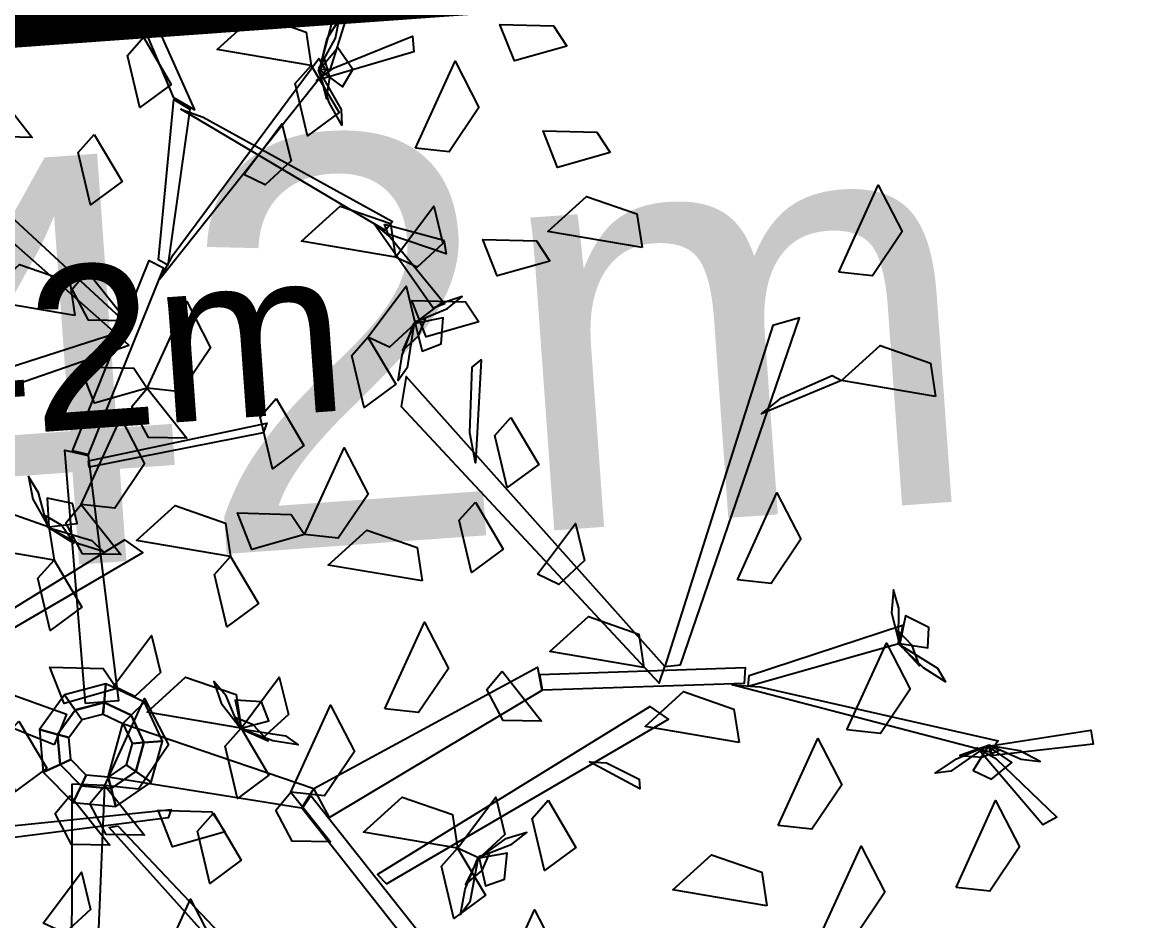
# Model space of a CAD drawing. Header units: metres. Extents: x 1851758 to 1852050, y 5187822 to 5188223.
# Drawn here: x 1851925.927 to 1851928.645, y 5187916.134 to 5187918.333 of the extents above; entities that cross this region are included whole.
import ezdxf

# ---------------------------------------------------------------- set-up
doc = ezdxf.new("R2010")
doc.units = ezdxf.units.M
doc.header["$LTSCALE"] = 2.5
for name, color, linetype, lineweight in [('PRO_PAR', 1, 'CONTINUOUS', 35), ('PRO_PAR_COT_DA', 150, 'CONTINUOUS', 20), ('PRO_PAR_COT_VENTE', 150, 'CONTINUOUS', 20), ('PRO_PAR_DA', 1, 'CONTINUOUS', 35), ('PRO_PAR_SURF', 157, 'CONTINUOUS', 20)]:
    doc.layers.add(name, color=color, linetype=linetype, lineweight=lineweight)
doc.layers.add('PRO_PAR_CONT_DA', color=40, linetype='CONTINUOUS', plot=False)
doc.layers.add('PRO_VOI_VEG', color=81, linetype='CONTINUOUS')
doc.styles.get("Standard").update_dxf_attribs({"font": 'arial.ttf'})

# ---------------------------------------------------------------- blocks, each defined once
blk = doc.blocks.new('arbre4')
at = {"layer": 'PRO_VOI_VEG', "color": 42, "linetype": 'ByBlock', "lineweight": -2, "extrusion": (-8.90758e-09, -0.83205, 0.5547), "elevation": 0.6378, "flags": 128}
blk.add_lwpolyline([(0.6069, 6.6058), (0.1869, 8.8979), (0.2311, 8.8979), (0.7027, 6.4836), (0.6069, 6.6058)], close=True, dxfattribs=at)
at = {"layer": 'PRO_VOI_VEG', "linetype": 'ByBlock', "lineweight": -2, "extrusion": (-0.095442, 0.360509, 0.92786), "flags": 128}
for points, elevation in [([(-1.3472, -0.2407), (-0.9391, -0.4854), (-1.1742, -0.5916), (-1.3783, -0.4162), (-1.3472, -0.2407)], 7.9878), ([(-2.0753, -0.305), (-1.6673, -0.5497), (-1.9024, -0.6559), (-2.1064, -0.4805), (-2.0753, -0.305)], 6.745), ([(-2.1517, 1.5734), (-1.7437, 1.3287), (-1.9788, 1.2225), (-2.1828, 1.3979), (-2.1517, 1.5734)], 8.679), ([(-3.3048, 1.1819), (-2.8967, 0.9372), (-3.1318, 0.831), (-3.3358, 1.0064), (-3.3048, 1.1819)], 6.7465), ([(-0.5771, 0.7835), (-0.1691, 0.5387), (-0.4041, 0.4325), (-0.6082, 0.608), (-0.5771, 0.7835)], 7.3946), ([(-4.4155, 3.0912), (-4.0075, 2.8464), (-4.2425, 2.7402), (-4.4466, 2.9157), (-4.4155, 3.0912)], 8.3666), ([(-0.0811, 2.3547), (0.3269, 2.11), (0.0919, 2.0038), (-0.1122, 2.1793), (-0.0811, 2.3547)], 8.365), ([(-0.902, 2.1407), (-0.4939, 1.896), (-0.729, 1.7898), (-0.933, 1.9652), (-0.902, 2.1407)], 7.1055), ([(-1.7462, 1.9018), (-1.3382, 1.6571), (-1.5732, 1.5509), (-1.7773, 1.7263), (-1.7462, 1.9018)], 5.3701), ([(-2.6276, 2.6079), (-2.2195, 2.3632), (-2.4546, 2.257), (-2.6586, 2.4324), (-2.6276, 2.6079)], 5.0863), ([(-0.6704, 1.0724), (-0.2624, 0.8277), (-0.4975, 0.7215), (-0.7015, 0.8969), (-0.6704, 1.0724)], 2.2781), ([(-2.9445, 3.6809), (-2.5364, 3.4362), (-2.7715, 3.33), (-2.9755, 3.5055), (-2.9445, 3.6809)], 6.4116), ([(-1.4734, 3.0992), (-1.0653, 2.8545), (-1.3004, 2.7483), (-1.5044, 2.9237), (-1.4734, 3.0992)], 4.8889), ([(-2.8065, 4.3206), (-2.3984, 4.0759), (-2.6335, 3.9697), (-2.8375, 4.1451), (-2.8065, 4.3206)], 5.8617)]:
    blk.add_lwpolyline(points, close=True, dxfattribs=dict(at, elevation=elevation))
at = {"layer": 'PRO_VOI_VEG', "color": 42, "linetype": 'ByBlock', "lineweight": -2, "extrusion": (2.18152e-08, -0.933257, 0.359211), "elevation": -1.1706, "flags": 128}
blk.add_lwpolyline([(1.3291, 5.8993), (1.4985, 7.2328), (1.5649, 7.1713), (1.3806, 5.8993), (1.3291, 5.8993)], close=True, dxfattribs=at)
at = {"layer": 'PRO_VOI_VEG', "linetype": 'ByBlock', "lineweight": -2, "extrusion": (0.843665, 0.223353, 0.488205), "flags": 128}
for points, elevation in [([(3.2022, 4.7049), (2.9398, 4.5992), (2.8839, 4.9754), (3.1448, 4.9175), (3.2022, 4.7049)], 4.1756), ([(2.7984, 4.9816), (2.5359, 4.8759), (2.48, 5.2521), (2.741, 5.1942), (2.7984, 4.9816)], 5.1647), ([(2.8346, 7.0183), (2.5721, 6.9125), (2.5162, 7.2887), (2.7772, 7.2309), (2.8346, 7.0183)], 5.0275), ([(1.4518, 4.4384), (1.1893, 4.3327), (1.1334, 4.7089), (1.3944, 4.651), (1.4518, 4.4384)], 4.6521), ([(1.3185, 6.8714), (1.056, 6.7657), (1.0001, 7.1419), (1.2611, 7.084), (1.3185, 6.8714)], 5.4133), ([(0.8487, 5.0602), (0.5862, 4.9545), (0.5303, 5.3307), (0.7913, 5.2728), (0.8487, 5.0602)], 5.6065), ([(0.5155, 5.4156), (0.253, 5.3098), (0.1971, 5.686), (0.4581, 5.6282), (0.5155, 5.4156)], 5.4586), ([(0.9347, 7.5005), (0.6722, 7.3948), (0.6163, 7.771), (0.8773, 7.7131), (0.9347, 7.5005)], 4.2887), ([(0.6636, 5.22), (0.4011, 5.1143), (0.3452, 5.4904), (0.6062, 5.4326), (0.6636, 5.22)], 3.9536), ([(0.2488, 7.7078), (-0.0137, 7.6021), (-0.0696, 7.9783), (0.1914, 7.9205), (0.2488, 7.7078)], 3.918), ([(-0.1454, 1.8665), (-0.4079, 1.7608), (-0.4638, 2.137), (-0.2028, 2.0791), (-0.1454, 1.8665)], 1.8123), ([(-0.4925, 1.6013), (-0.755, 1.4956), (-0.8109, 1.8718), (-0.5499, 1.814), (-0.4925, 1.6013)], 1.3589), ([(-0.9796, 7.4745), (-1.2421, 7.3688), (-1.298, 7.745), (-1.037, 7.6871), (-0.9796, 7.4745)], 6.4375), ([(-1.0524, 4.2482), (-1.3149, 4.1425), (-1.3708, 4.5187), (-1.1098, 4.4608), (-1.0524, 4.2482)], 4.0647)]:
    blk.add_lwpolyline(points, close=True, dxfattribs=dict(at, elevation=elevation))
at = {"layer": 'PRO_VOI_VEG', "color": 6, "linetype": 'ByBlock', "lineweight": -2, "extrusion": (0.848441, -0.507127, 0.151559), "elevation": 0.2619, "flags": 128}
blk.add_lwpolyline([(3.4551, 5.0929), (3.6122, 5.0468), (3.7025, 5.2026), (3.5906, 5.2852), (3.4551, 5.0929)], close=True, dxfattribs=at)
at = {"layer": 'PRO_VOI_VEG', "color": 42, "linetype": 'ByBlock', "lineweight": -2, "extrusion": (-3.5711e-09, -0.72424, 0.689548), "elevation": 1.1883, "flags": 128}
blk.add_lwpolyline([(0.2606, 4.2618), (-0.9553, 6.179), (-0.9848, 5.9864), (0.2311, 4.1567), (0.2606, 4.2618)], close=True, dxfattribs=at)
at = {"layer": 'PRO_VOI_VEG', "color": 42, "linetype": 'ByBlock', "lineweight": -2, "extrusion": (0.417587, -0.658071, 0.626549), "elevation": 1.647, "flags": 128}
blk.add_lwpolyline([(2.9051, 5.1849), (3.3051, 5.0154), (3.2631, 4.9096), (2.7996, 5.1878), (2.9051, 5.1849)], close=True, dxfattribs=at)
at = {"layer": 'PRO_VOI_VEG', "linetype": 'ByBlock', "lineweight": -2, "extrusion": (9.90252e-10, -0.872729, 0.488205), "flags": 128}
for points, elevation in [([(2.5448, 6.8717), (2.2823, 6.766), (2.2265, 7.1422), (2.4874, 7.0843), (2.5448, 6.8717)], 0.1427), ([(2.3763, 6.3628), (2.1138, 6.2571), (2.0579, 6.6333), (2.3189, 6.5754), (2.3763, 6.3628)], 1.0524), ([(0.5658, 3.7901), (0.3034, 3.6844), (0.2475, 4.0606), (0.5085, 4.0027), (0.5658, 3.7901)], 2.6581)]:
    blk.add_lwpolyline(points, close=True, dxfattribs=dict(at, elevation=elevation))
at = {"layer": 'PRO_VOI_VEG', "color": 42, "linetype": 'ByBlock', "lineweight": -2, "extrusion": (-1.10197e-08, -0.72424, 0.689548), "elevation": 1.1883, "flags": 128}
blk.add_lwpolyline([(0.5406, 4.682), (1.3291, 5.9864), (1.3585, 5.8988), (0.4669, 4.5157), (0.5406, 4.682)], close=True, dxfattribs=at)
at = {"layer": 'PRO_VOI_VEG', "color": 6, "linetype": 'ByBlock', "lineweight": -2, "extrusion": (0.872729, -8.4033e-09, 0.488205), "elevation": 3.6425, "flags": 128}
blk.add_lwpolyline([(3.2116, 3.7891), (3.1192, 3.5749), (3.2005, 3.458), (3.3114, 3.5895), (3.2116, 3.7891)], close=True, dxfattribs=at)
at = {"layer": 'PRO_VOI_VEG', "linetype": 'ByBlock', "lineweight": -2, "extrusion": (4.78407e-09, -0.654654, 0.755929), "elevation": 4.0136, "flags": 128}
blk.add_lwpolyline([(-0.2727, 7.782), (-0.0997, 7.4395), (-0.2864, 7.4641), (-0.3542, 7.6724), (-0.2727, 7.782)], close=True, dxfattribs=at)
at = {"layer": 'PRO_VOI_VEG', "color": 6, "linetype": 'ByBlock', "lineweight": -2, "extrusion": (0.922965, 0.347782, 0.164872), "elevation": 3.1795, "flags": 128}
blk.add_lwpolyline([(2.5387, 4.6383), (2.3167, 4.5314), (2.2462, 4.7107), (2.372, 4.7649), (2.5387, 4.6383)], close=True, dxfattribs=at)
at = {"layer": 'PRO_VOI_VEG', "color": 6, "linetype": 'ByBlock', "lineweight": -2, "extrusion": (-0.993162, 3.93212e-10, 0.116747), "elevation": -0.72, "flags": 128}
blk.add_lwpolyline([(-3.219, 5.2186), (-3.0674, 5.444), (-3.1709, 5.6585), (-3.2597, 5.5045), (-3.219, 5.2186)], close=True, dxfattribs=at)
at = {"layer": 'PRO_VOI_VEG', "linetype": 'ByBlock', "lineweight": -2, "extrusion": (0.372929, 2.33269e-10, 0.92786), "elevation": 7.1277, "flags": 128}
blk.add_lwpolyline([(2.7924, 0.9618), (3.2004, 0.7171), (2.9653, 0.6109), (2.7613, 0.7863), (2.7924, 0.9618)], close=True, dxfattribs=at)
at = {"layer": 'PRO_VOI_VEG', "color": 42, "linetype": 'ByBlock', "lineweight": -2, "extrusion": (1.11052e-08, -0.906135, 0.422988), "elevation": -0.3535, "flags": 128}
blk.add_lwpolyline([(0.4669, 4.7934), (0.6069, 6.6321), (0.6806, 6.5022), (0.5111, 4.7235), (0.4669, 4.7934)], close=True, dxfattribs=at)
at = {"layer": 'PRO_VOI_VEG', "color": 42, "linetype": 'ByBlock', "lineweight": -2, "extrusion": (-0.84411, -0.221664, 0.488205), "elevation": 1.5587, "flags": 128}
blk.add_lwpolyline([(-2.7387, 5.8313), (-1.9502, 7.277), (-1.9207, 7.1799), (-2.8124, 5.6469), (-2.7387, 5.8313)], close=True, dxfattribs=at)
at = {"layer": 'PRO_VOI_VEG', "linetype": 'ByBlock', "lineweight": -2, "extrusion": (0.632852, 0.167542, 0.755929), "flags": 128}
for points, elevation in [([(2.4049, 2.8239), (2.5779, 2.4814), (2.3912, 2.5059), (2.3234, 2.7143), (2.4049, 2.8239)], 5.6831), ([(1.7768, 4.0294), (1.9498, 3.6869), (1.763, 3.7114), (1.6952, 3.9198), (1.7768, 4.0294)], 7.9396), ([(1.4518, 2.5915), (1.6248, 2.249), (1.438, 2.2735), (1.3702, 2.4819), (1.4518, 2.5915)], 5.8843), ([(0.0813, 2.9532), (0.2543, 2.6107), (0.0676, 2.6352), (-0.0002, 2.8436), (0.0813, 2.9532)], 6.9054), ([(0.2559, 5.5432), (0.4289, 5.2007), (0.2422, 5.2252), (0.1744, 5.4336), (0.2559, 5.5432)], 6.6286), ([(-0.1454, 1.1388), (0.0275, 0.7963), (-0.1592, 0.8208), (-0.227, 1.0292), (-0.1454, 1.1388)], 2.3391), ([(-1.0524, 2.6125), (-0.8794, 2.27), (-1.0662, 2.2945), (-1.134, 2.5029), (-1.0524, 2.6125)], 5.2673), ([(-0.7234, 1.7731), (-0.5504, 1.4306), (-0.7371, 1.4552), (-0.8049, 1.6635), (-0.7234, 1.7731)], 1.1908)]:
    blk.add_lwpolyline(points, close=True, dxfattribs=dict(at, elevation=elevation))
at = {"layer": 'PRO_VOI_VEG', "linetype": 'ByBlock', "lineweight": -2, "extrusion": (9.90254e-10, -0.872729, 0.488205), "flags": 128}
for points, elevation in [([(2.7134, 6.2146), (2.4509, 6.1089), (2.395, 6.4851), (2.656, 6.4272), (2.7134, 6.2146)], 0.3901), ([(2.0053, 5.8362), (1.7428, 5.7305), (1.6869, 6.1067), (1.9479, 6.0488), (2.0053, 5.8362)], 1.0664)]:
    blk.add_lwpolyline(points, close=True, dxfattribs=dict(at, elevation=elevation))
at = {"layer": 'PRO_VOI_VEG', "color": 42, "linetype": 'ByBlock', "lineweight": -2, "extrusion": (-0.682446, -0.575232, 0.450971), "elevation": 0.7042, "flags": 128}
blk.add_lwpolyline([(-0.7719, 7.5011), (-0.3539, 7.4123), (-0.3803, 7.289), (-0.8761, 7.4795), (-0.7719, 7.5011)], close=True, dxfattribs=at)
at = {"layer": 'PRO_VOI_VEG', "color": 42, "linetype": 'ByBlock', "lineweight": -2, "extrusion": (-0.952135, -0.250031, 0.175849), "elevation": -0.8821, "flags": 128}
blk.add_lwpolyline([(-1.9502, 7.2915), (-1.7807, 8.7015), (-1.7144, 8.6364), (-1.8986, 7.2915), (-1.9502, 7.2915)], close=True, dxfattribs=at)
at = {"layer": 'PRO_VOI_VEG', "linetype": 'ByBlock', "lineweight": -2, "extrusion": (0.372929, -1.31216e-09, 0.92786), "flags": 128}
for points, elevation in [([(2.0191, -0.5888), (2.4272, -0.8335), (2.1921, -0.9397), (1.9881, -0.7643), (2.0191, -0.5888)], 8.6747), ([(1.185, 2.3312), (1.5931, 2.0864), (1.358, 1.9802), (1.154, 2.1557), (1.185, 2.3312)], 5.7831)]:
    blk.add_lwpolyline(points, close=True, dxfattribs=dict(at, elevation=elevation))
at = {"layer": 'PRO_VOI_VEG', "color": 42, "linetype": 'ByBlock', "lineweight": -2, "extrusion": (-2.05191e-09, -0.72424, 0.689548), "elevation": 1.1883, "flags": 128}
blk.add_lwpolyline([(-0.0268, 3.3513), (0.4227, 4.6557), (0.489, 4.5944), (0.0469, 3.3163), (-0.0268, 3.3513)], close=True, dxfattribs=at)
at = {"layer": 'PRO_VOI_VEG', "linetype": 'ByBlock', "lineweight": -2, "extrusion": (-2.51648e-10, -0.654654, 0.755929), "elevation": 2.7236, "flags": 128}
blk.add_lwpolyline([(0.1158, 5.4307), (0.2888, 5.0882), (0.102, 5.1127), (0.0343, 5.3211), (0.1158, 5.4307)], close=True, dxfattribs=at)
at = {"layer": 'PRO_VOI_VEG', "linetype": 'ByBlock', "lineweight": -2, "extrusion": (0.372929, 1.77869e-09, 0.92786), "elevation": 4.4081, "flags": 128}
blk.add_lwpolyline([(1.7262, 1.3818), (2.1342, 1.1371), (1.8991, 1.0309), (1.6951, 1.2063), (1.7262, 1.3818)], close=True, dxfattribs=at)
at = {"layer": 'PRO_VOI_VEG', "color": 6, "linetype": 'ByBlock', "lineweight": -2, "extrusion": (0.345853, -0.925967, 0.151559), "elevation": -0.3148, "flags": 128}
blk.add_lwpolyline([(2.2813, 6.0427), (2.4384, 5.9966), (2.5287, 6.1524), (2.4168, 6.235), (2.2813, 6.0427)], close=True, dxfattribs=at)
at = {"layer": 'PRO_VOI_VEG', "color": 42, "linetype": 'ByBlock', "lineweight": -2, "extrusion": (0.512659, -0.256321, 0.819439), "elevation": 2.7427, "flags": 128}
blk.add_lwpolyline([(1.8973, 2.7608), (0.6814, 4.5457), (0.6519, 4.3664), (1.8678, 2.6629), (1.8973, 2.7608)], close=True, dxfattribs=at)
at = {"layer": 'PRO_VOI_VEG', "color": 6, "linetype": 'ByBlock', "lineweight": -2, "extrusion": (0.938016, -0.304866, 0.164872), "elevation": 1.9755, "flags": 128}
blk.add_lwpolyline([(2.3671, 5.7028), (2.1451, 5.5959), (2.0746, 5.7752), (2.2005, 5.8294), (2.3671, 5.7028)], close=True, dxfattribs=at)
at = {"layer": 'PRO_VOI_VEG', "color": 6, "linetype": 'ByBlock', "lineweight": -2, "extrusion": (-0.775617, 0.620313, 0.116747), "elevation": 0.5861, "flags": 128}
blk.add_lwpolyline([(-2.5778, 5.9223), (-2.4262, 6.1478), (-2.5297, 6.3622), (-2.6185, 6.2083), (-2.5778, 5.9223)], close=True, dxfattribs=at)
at = {"layer": 'PRO_VOI_VEG', "color": 6, "linetype": 'ByBlock', "lineweight": -2, "extrusion": (0.681565, -0.545093, 0.488205), "elevation": 2.9977, "flags": 128}
blk.add_lwpolyline([(2.5704, 5.1253), (2.478, 4.9111), (2.5593, 4.7943), (2.6702, 4.9257), (2.5704, 5.1253)], close=True, dxfattribs=at)
at = {"layer": 'PRO_VOI_VEG', "linetype": 'ByBlock', "lineweight": -2, "extrusion": (9.90251e-10, -0.872729, 0.488205), "elevation": 1.405, "flags": 128}
blk.add_lwpolyline([(0.3618, 6.0473), (0.0993, 5.9416), (0.0435, 6.3178), (0.3044, 6.2599), (0.3618, 6.0473)], close=True, dxfattribs=at)
at = {"layer": 'PRO_VOI_VEG', "color": 42, "linetype": 'ByBlock', "lineweight": -2, "extrusion": (-0.662392, -0.292848, 0.689548), "elevation": 2.9811, "flags": 128}
for points in [[(1.0027, 7.0133), (-0.2132, 8.9305), (-0.2426, 8.7379), (0.9732, 6.9083), (1.0027, 7.0133)], [(0.7153, 6.1029), (1.1648, 7.4072), (1.2312, 7.346), (0.789, 6.0678), (0.7153, 6.1029)], [(1.2827, 7.4335), (2.0712, 8.7379), (2.1007, 8.6504), (1.2091, 7.2672), (1.2827, 7.4335)]]:
    blk.add_lwpolyline(points, close=True, dxfattribs=at)
at = {"layer": 'PRO_VOI_VEG', "linetype": 'ByBlock', "lineweight": -2, "extrusion": (-2.5183e-10, -0.654654, 0.755929), "elevation": 2.3513, "flags": 128}
blk.add_lwpolyline([(0.3618, 4.3198), (0.5348, 3.9773), (0.3481, 4.0018), (0.2803, 4.2102), (0.3618, 4.3198)], close=True, dxfattribs=at)
at = {"layer": 'PRO_VOI_VEG', "color": 42, "linetype": 'ByBlock', "lineweight": -2, "extrusion": (-0.03707, -0.782086, 0.622067), "elevation": 3.7773, "flags": 128}
blk.add_lwpolyline([(1.8511, 7.1169), (1.8732, 7.6341), (1.9174, 7.6886), (1.8732, 6.8809), (1.8511, 7.1169)], close=True, dxfattribs=at)
at = {"layer": 'PRO_VOI_VEG', "color": 42, "linetype": 'ByBlock', "lineweight": -2, "extrusion": (-0.027137, -0.572523, 0.819439), "elevation": 5.6156, "flags": 128}
blk.add_lwpolyline([(2.7648, 4.287), (1.549, 6.0719), (1.5195, 5.8926), (2.7354, 4.1892), (2.7648, 4.287)], close=True, dxfattribs=at)
at = {"layer": 'PRO_VOI_VEG', "color": 42, "linetype": 'ByBlock', "lineweight": -2, "extrusion": (5.97316e-10, -0.83205, 0.5547), "elevation": 0.6002, "flags": 128}
blk.add_lwpolyline([(0.0469, 3.4149), (0.9311, 3.6216), (0.909, 3.537), (0.0469, 3.3586), (0.0469, 3.4149)], close=True, dxfattribs=at)
at = {"layer": 'PRO_VOI_VEG', "color": 42, "linetype": 'ByBlock', "lineweight": -2, "extrusion": (-0.798201, -0.35289, 0.488205), "elevation": 0.7885, "flags": 128}
blk.add_lwpolyline([(0.089, 9.0592), (0.1111, 9.6122), (0.1553, 9.6704), (0.1111, 8.8069), (0.089, 9.0592)], close=True, dxfattribs=at)
at = {"layer": 'PRO_VOI_VEG', "color": 42, "linetype": 'ByBlock', "lineweight": -2, "extrusion": (0, -0.83205, 0.5547), "elevation": 0.6002, "flags": 128}
blk.add_lwpolyline([(-0.0637, 1.2825), (-0.0637, 3.5277), (0.0469, 3.4619), (0.0985, 1.2825), (-0.0637, 1.2825)], close=True, dxfattribs=at)
at = {"layer": 'PRO_VOI_VEG', "color": 6, "linetype": 'ByBlock', "lineweight": -2, "extrusion": (0.964416, 0.216638, 0.151559), "elevation": 1.3615, "flags": 128}
blk.add_lwpolyline([(1.1174, 8.4542), (1.2745, 8.4081), (1.3649, 8.5639), (1.2529, 8.6465), (1.1174, 8.4542)], close=True, dxfattribs=at)
at = {"layer": 'PRO_VOI_VEG', "linetype": 'ByBlock', "lineweight": -2, "extrusion": (0.372929, 2.33305e-10, 0.92786), "elevation": 5.0928, "flags": 128}
blk.add_lwpolyline([(0.9499, 0.8922), (1.358, 0.6474), (1.1229, 0.5412), (0.9189, 0.7167), (0.9499, 0.8922)], close=True, dxfattribs=at)
at = {"layer": 'PRO_VOI_VEG', "color": 6, "linetype": 'ByBlock', "lineweight": -2, "extrusion": (0.632764, 0.601054, 0.488205), "elevation": 4.7318, "flags": 128}
blk.add_lwpolyline([(0.9088, 7.1776), (0.8164, 6.9635), (0.8977, 6.8466), (1.0086, 6.9781), (0.9088, 7.1776)], close=True, dxfattribs=at)
at = {"layer": 'PRO_VOI_VEG', "color": 6, "linetype": 'ByBlock', "lineweight": -2, "extrusion": (-0.720083, -0.683996, 0.116747), "elevation": 0.3861, "flags": 128}
blk.add_lwpolyline([(-0.9162, 8.6017), (-0.7646, 8.8272), (-0.8681, 9.0416), (-0.9569, 8.8876), (-0.9162, 8.6017)], close=True, dxfattribs=at)
at = {"layer": 'PRO_VOI_VEG', "linetype": 'ByBlock', "lineweight": -2, "extrusion": (-2.51482e-10, -0.654654, 0.755929), "elevation": 1.6105, "flags": 128}
blk.add_lwpolyline([(-0.0063, 2.9624), (0.1667, 2.6198), (-0.0201, 2.6444), (-0.0878, 2.8528), (-0.0063, 2.9624)], close=True, dxfattribs=at)
at = {"layer": 'PRO_VOI_VEG', "color": 6, "linetype": 'ByBlock', "lineweight": -2, "extrusion": (0.429668, 0.887808, 0.164872), "elevation": 2.3045, "flags": 128}
blk.add_lwpolyline([(0.6319, 8.3221), (0.4099, 8.2152), (0.3393, 8.3945), (0.4652, 8.4487), (0.6319, 8.3221)], close=True, dxfattribs=at)
at = {"layer": 'PRO_VOI_VEG', "linetype": 'ByBlock', "lineweight": -2, "extrusion": (9.90148e-10, -0.872729, 0.488205), "flags": 128}
for points, elevation in [([(1.0715, 2.8236), (0.809, 2.7179), (0.7531, 3.0941), (1.0141, 3.0363), (1.0715, 2.8236)], 0.4911), ([(0.0942, 1.3787), (-0.1683, 1.273), (-0.2242, 1.6492), (0.0368, 1.5914), (0.0942, 1.3787)], 0.4587)]:
    blk.add_lwpolyline(points, close=True, dxfattribs=dict(at, elevation=elevation))
at = {"layer": 'PRO_VOI_VEG', "color": 42, "linetype": 'ByBlock', "lineweight": -2, "extrusion": (-0.798146, 0.353014, 0.488205), "flags": 128}
for points, elevation in [([(0.2567, 1.5814), (-0.9591, 3.7063), (-0.9886, 3.4928), (0.2273, 1.465), (0.2567, 1.5814)], 2.2142), ([(0.1809, 5.5383), (-1.035, 7.6631), (-1.0645, 7.4496), (0.1514, 5.4218), (0.1809, 5.5383)], 1.3369), ([(-0.1065, 4.5292), (0.343, 5.9749), (0.4093, 5.9069), (-0.0328, 4.4904), (-0.1065, 4.5292)], 1.3369)]:
    blk.add_lwpolyline(points, close=True, dxfattribs=dict(at, elevation=elevation))
at = {"layer": 'PRO_VOI_VEG', "linetype": 'ByBlock', "lineweight": -2, "extrusion": (0.372929, 2.33266e-10, 0.92786), "flags": 128}
for points, elevation in [([(0.5584, 0.0949), (0.9665, -0.1498), (0.7314, -0.256), (0.5273, -0.0805), (0.5584, 0.0949)], 8.7223), ([(-0.6569, 0.0003), (-0.2489, -0.2444), (-0.484, -0.3506), (-0.688, -0.1752), (-0.6569, 0.0003)], 8.7604)]:
    blk.add_lwpolyline(points, close=True, dxfattribs=dict(at, elevation=elevation))
at = {"layer": 'PRO_VOI_VEG', "color": 42, "linetype": 'ByBlock', "lineweight": -2, "extrusion": (0.647784, -0.323881, 0.689548), "elevation": -0.1006, "flags": 128}
blk.add_lwpolyline([(-0.0842, 0.2125), (-0.0842, 2.3048), (0.0263, 2.2435), (0.0779, 0.2125), (-0.0842, 0.2125)], close=True, dxfattribs=at)
at = {"layer": 'PRO_VOI_VEG', "linetype": 'ByBlock', "lineweight": -2, "extrusion": (0.372929, 2.33259e-10, 0.92786), "elevation": 6.1492, "flags": 128}
blk.add_lwpolyline([(0.0674, 0.9686), (0.4754, 0.7239), (0.2403, 0.6177), (0.0363, 0.7931), (0.0674, 0.9686)], close=True, dxfattribs=at)
at = {"layer": 'PRO_VOI_VEG', "color": 6, "linetype": 'ByBlock', "lineweight": -2, "extrusion": (0.987267, -0.048316, 0.151559), "elevation": 5.2246, "flags": 128}
blk.add_lwpolyline([(0.391, 8.2635), (0.5481, 8.2174), (0.6384, 8.3733), (0.5265, 8.4559), (0.391, 8.2635)], close=True, dxfattribs=at)
at = {"layer": 'PRO_VOI_VEG', "color": 42, "linetype": 'ByBlock', "lineweight": -2, "extrusion": (-0.173268, 0.982653, 0.066114), "elevation": 0.0847, "flags": 128}
blk.add_lwpolyline([(-0.0632, -1.7867), (-0.0944, -3.0831), (0.115, -3.0831), (0.0838, -1.7867), (-0.0632, -1.7867)], close=True, dxfattribs=at)
at = {"layer": 'PRO_VOI_VEG', "color": 42, "linetype": 'ByBlock', "lineweight": -2, "extrusion": (0.498906, 0.864131, 0.066114), "elevation": 0.078, "flags": 128}
blk.add_lwpolyline([(-0.0652, -1.7863), (-0.0964, -3.0826), (0.113, -3.0826), (0.0818, -1.7863), (-0.0652, -1.7863)], close=True, dxfattribs=at)
at = {"layer": 'PRO_VOI_VEG', "color": 42, "linetype": 'ByBlock', "lineweight": -2, "extrusion": (-0.828754, -0.366398, 0.422988), "elevation": 0.4696, "flags": 128}
blk.add_lwpolyline([(1.2091, 7.9727), (1.3491, 9.8113), (1.4228, 9.6814), (1.2533, 7.9027), (1.2091, 7.9727)], close=True, dxfattribs=at)
at = {"layer": 'PRO_VOI_VEG', "color": 6, "linetype": 'ByBlock', "lineweight": -2, "extrusion": (0.770104, 0.410605, 0.488205), "elevation": 7.4825, "flags": 128}
blk.add_lwpolyline([(-1.6886, 6.0939), (-1.7811, 5.8797), (-1.6997, 5.7629), (-1.5888, 5.8943), (-1.6886, 6.0939)], close=True, dxfattribs=at)
at = {"layer": 'PRO_VOI_VEG', "color": 42, "linetype": 'ByBlock', "lineweight": -2, "extrusion": (-0.764368, 0.641381, 0.066114), "elevation": 0.0912, "flags": 128}
blk.add_lwpolyline([(-0.066, -1.7872), (-0.0972, -3.0835), (0.1122, -3.0835), (0.081, -1.7872), (-0.066, -1.7872)], close=True, dxfattribs=at)
at = {"layer": 'PRO_VOI_VEG', "color": 6, "linetype": 'ByBlock', "lineweight": -2, "extrusion": (0.924265, 0.350378, 0.151559), "elevation": 1.0175, "flags": 128}
blk.add_lwpolyline([(-0.1975, 2.3756), (-0.0404, 2.3295), (0.0499, 2.4853), (-0.062, 2.5679), (-0.1975, 2.3756)], close=True, dxfattribs=at)
at = {"layer": 'PRO_VOI_VEG', "color": 6, "linetype": 'ByBlock', "lineweight": -2, "extrusion": (-0.876374, -0.467267, 0.116747), "elevation": -2.4772, "flags": 128}
blk.add_lwpolyline([(1.6812, 9.3381), (1.8328, 9.5635), (1.7293, 9.778), (1.6406, 9.624), (1.6812, 9.3381)], close=True, dxfattribs=at)
at = {"layer": 'PRO_VOI_VEG', "color": 42, "linetype": 'ByBlock', "lineweight": -2, "extrusion": (-0.76597, 0.642725, 0.013934), "elevation": 0.1843, "flags": 128}
blk.add_lwpolyline([(-0.0464, 2.1009), (-0.066, -1.78), (0.081, -1.78), (0.0613, 2.1009), (-0.0464, 2.1009)], close=True, dxfattribs=at)
at = {"layer": 'PRO_VOI_VEG', "color": 42, "linetype": 'ByBlock', "lineweight": -2, "extrusion": (-0.173631, 0.984712, 0.013934), "elevation": 0.1779, "flags": 128}
blk.add_lwpolyline([(-0.0435, 2.1009), (-0.0632, -1.7799), (0.0838, -1.7799), (0.0641, 2.1009), (-0.0435, 2.1009)], close=True, dxfattribs=at)
at = {"layer": 'PRO_VOI_VEG', "linetype": 'ByBlock', "lineweight": -2, "extrusion": (0.372929, 6.70652e-10, 0.92786), "elevation": 0.903, "flags": 128}
blk.add_lwpolyline([(-0.1949, 0.3648), (0.2132, 0.12), (-0.0219, 0.0138), (-0.2259, 0.1893), (-0.1949, 0.3648)], close=True, dxfattribs=at)
at = {"layer": 'PRO_VOI_VEG', "color": 42, "linetype": 'ByBlock', "lineweight": -2, "extrusion": (0.499951, 0.865941, 0.013934), "elevation": 0.1711, "flags": 128}
blk.add_lwpolyline([(-0.0455, 2.101), (-0.0652, -1.7798), (0.0818, -1.7798), (0.0621, 2.101), (-0.0455, 2.101)], close=True, dxfattribs=at)
at = {"layer": 'PRO_VOI_VEG', "color": 42, "linetype": 'ByBlock', "lineweight": -2, "extrusion": (0.937637, 0.341272, 0.066114), "elevation": 0.0741, "flags": 128}
blk.add_lwpolyline([(-0.0711, -1.786), (-0.1023, -3.0824), (0.1071, -3.0824), (0.0759, -1.786), (-0.0711, -1.786)], close=True, dxfattribs=at)
at = {"layer": 'PRO_VOI_VEG', "color": 6, "linetype": 'ByBlock', "lineweight": -2, "extrusion": (0.541752, 0.684223, 0.488205), "elevation": 1.6197, "flags": 128}
blk.add_lwpolyline([(-0.5181, 1.9742), (-0.6105, 1.7601), (-0.5292, 1.6432), (-0.4182, 1.7747), (-0.5181, 1.9742)], close=True, dxfattribs=at)
at = {"layer": 'PRO_VOI_VEG', "color": 42, "linetype": 'ByBlock', "lineweight": -2, "extrusion": (-0.760996, -0.336442, 0.5547), "elevation": 1.893, "flags": 128}
blk.add_lwpolyline([(0.6785, 4.3014), (0.6785, 6.5465), (0.789, 6.4808), (0.8406, 4.3014), (0.6785, 4.3014)], close=True, dxfattribs=at)
at = {"layer": 'PRO_VOI_VEG', "linetype": 'ByBlock', "lineweight": -2, "extrusion": (-2.5149e-10, -0.654654, 0.755929), "elevation": 4.374, "flags": 128}
blk.add_lwpolyline([(1.9807, 4.0589), (2.1537, 3.7164), (1.967, 3.7409), (1.8992, 3.9493), (1.9807, 4.0589)], close=True, dxfattribs=at)
at = {"layer": 'PRO_VOI_VEG', "linetype": 'ByBlock', "lineweight": -2, "extrusion": (0.372929, -1.31215e-09, 0.92786), "elevation": 8.8993, "flags": 128}
blk.add_lwpolyline([(-0.2178, -0.3454), (0.1902, -0.5901), (-0.0448, -0.6963), (-0.2489, -0.5209), (-0.2178, -0.3454)], close=True, dxfattribs=at)
at = {"layer": 'PRO_VOI_VEG', "color": 6, "linetype": 'ByBlock', "lineweight": -2, "extrusion": (0.650806, 0.741126, 0.164872), "elevation": 4.1706, "flags": 128}
blk.add_lwpolyline([(-2.8318, 8.4127), (-3.0537, 8.3058), (-3.1243, 8.4852), (-2.9984, 8.5393), (-2.8318, 8.4127)], close=True, dxfattribs=at)
at = {"layer": 'PRO_VOI_VEG', "color": 42, "linetype": 'ByBlock', "lineweight": -2, "extrusion": (0.939601, 0.341987, 0.013934), "elevation": 0.1672, "flags": 128}
blk.add_lwpolyline([(-0.0514, 2.1011), (-0.0711, -1.7797), (0.0759, -1.7797), (0.0563, 2.1011), (-0.0514, 2.1011)], close=True, dxfattribs=at)
at = {"layer": 'PRO_VOI_VEG', "color": 42, "linetype": 'ByBlock', "lineweight": -2, "extrusion": (-0.997812, 0, 0.066114), "elevation": 0.0943, "flags": 128}
blk.add_lwpolyline([(-0.0724, -1.7874), (-0.1036, -3.0837), (0.1059, -3.0837), (0.0747, -1.7874), (-0.0724, -1.7874)], close=True, dxfattribs=at)
at = {"layer": 'PRO_VOI_VEG', "color": 42, "linetype": 'ByBlock', "lineweight": -2, "extrusion": (-0.999903, 0, 0.013934), "elevation": 0.1875, "flags": 128}
blk.add_lwpolyline([(-0.0527, 2.1008), (-0.0724, -1.78), (0.0747, -1.78), (0.055, 2.1008), (-0.0527, 2.1008)], close=True, dxfattribs=at)
at = {"layer": 'PRO_VOI_VEG', "color": 6, "linetype": 'ByBlock', "lineweight": -2, "extrusion": (-0.616512, -0.778642, 0.116747), "elevation": -0.1469, "flags": 128}
blk.add_lwpolyline([(0.5107, 2.5621), (0.6623, 2.7876), (0.5587, 3.002), (0.47, 2.848), (0.5107, 2.5621)], close=True, dxfattribs=at)
at = {"layer": 'PRO_VOI_VEG', "linetype": 'ByBlock', "lineweight": -2, "extrusion": (0.372929, 1.7787e-09, 0.92786), "elevation": 3.2657, "flags": 128}
blk.add_lwpolyline([(-0.3009, 0.3394), (0.1072, 0.0947), (-0.1279, -0.0115), (-0.3319, 0.164), (-0.3009, 0.3394)], close=True, dxfattribs=at)
at = {"layer": 'PRO_VOI_VEG', "color": 6, "linetype": 'ByBlock', "lineweight": -2, "extrusion": (0.300274, 0.939496, 0.164872), "elevation": 0.6468, "flags": 128}
blk.add_lwpolyline([(-0.6414, 2.4546), (-0.8634, 2.3477), (-0.9339, 2.527), (-0.808, 2.5812), (-0.6414, 2.4546)], close=True, dxfattribs=at)
at = {"layer": 'PRO_VOI_VEG', "color": 42, "linetype": 'ByBlock', "lineweight": -2, "extrusion": (0.939601, -0.341987, 0.013934), "elevation": 0.168, "flags": 128}
blk.add_lwpolyline([(-0.0584, 2.1011), (-0.0781, -1.7797), (0.0689, -1.7797), (0.0492, 2.1011), (-0.0584, 2.1011)], close=True, dxfattribs=at)
at = {"layer": 'PRO_VOI_VEG', "color": 42, "linetype": 'ByBlock', "lineweight": -2, "extrusion": (0.937637, -0.341272, 0.066114), "elevation": 0.0749, "flags": 128}
blk.add_lwpolyline([(-0.0781, -1.7861), (-0.1093, -3.0824), (0.1001, -3.0824), (0.0689, -1.7861), (-0.0781, -1.7861)], close=True, dxfattribs=at)
at = {"layer": 'PRO_VOI_VEG', "color": 42, "linetype": 'ByBlock', "lineweight": -2, "extrusion": (-0.764368, -0.641381, 0.066114), "elevation": 0.0927, "flags": 128}
blk.add_lwpolyline([(-0.0792, -1.7873), (-0.1104, -3.0836), (0.099, -3.0836), (0.0678, -1.7873), (-0.0792, -1.7873)], close=True, dxfattribs=at)
at = {"layer": 'PRO_VOI_VEG', "color": 42, "linetype": 'ByBlock', "lineweight": -2, "extrusion": (-0.76597, -0.642725, 0.013934), "elevation": 0.1858, "flags": 128}
blk.add_lwpolyline([(-0.0595, 2.1008), (-0.0792, -1.78), (0.0678, -1.78), (0.0481, 2.1008), (-0.0595, 2.1008)], close=True, dxfattribs=at)
at = {"layer": 'PRO_VOI_VEG', "color": 42, "linetype": 'ByBlock', "lineweight": -2, "extrusion": (0.499951, -0.865941, 0.013934), "elevation": 0.1731, "flags": 128}
blk.add_lwpolyline([(-0.0633, 2.101), (-0.083, -1.7798), (0.0641, -1.7798), (0.0444, 2.101), (-0.0633, 2.101)], close=True, dxfattribs=at)
at = {"layer": 'PRO_VOI_VEG', "color": 42, "linetype": 'ByBlock', "lineweight": -2, "extrusion": (-0.173631, -0.984712, 0.013934), "elevation": 0.1802, "flags": 128}
blk.add_lwpolyline([(-0.0637, 2.1009), (-0.0834, -1.7799), (0.0636, -1.7799), (0.0439, 2.1009), (-0.0637, 2.1009)], close=True, dxfattribs=at)
at = {"layer": 'PRO_VOI_VEG', "color": 42, "linetype": 'ByBlock', "lineweight": -2, "extrusion": (0.498906, -0.864131, 0.066114), "elevation": 0.08, "flags": 128}
blk.add_lwpolyline([(-0.083, -1.7864), (-0.1142, -3.0827), (0.0953, -3.0827), (0.0641, -1.7864), (-0.083, -1.7864)], close=True, dxfattribs=at)
at = {"layer": 'PRO_VOI_VEG', "color": 42, "linetype": 'ByBlock', "lineweight": -2, "extrusion": (0.123326, 0.805569, 0.579526), "elevation": 0.4072, "flags": 128}
blk.add_lwpolyline([(0.1341, 0.9159), (0.0441, 3.1302), (-0.0637, 3.0582), (-0.0278, 0.9055), (0.1341, 0.9159)], close=True, dxfattribs=at)
at = {"layer": 'PRO_VOI_VEG', "color": 42, "linetype": 'ByBlock', "lineweight": -2, "extrusion": (-0.173268, -0.982653, 0.066114), "elevation": 0.087, "flags": 128}
blk.add_lwpolyline([(-0.0834, -1.7869), (-0.1146, -3.0832), (0.0948, -3.0832), (0.0636, -1.7869), (-0.0834, -1.7869)], close=True, dxfattribs=at)
at = {"layer": 'PRO_VOI_VEG', "linetype": 'ByBlock', "lineweight": -2, "extrusion": (-4.92688e-09, -0.654654, 0.755929), "elevation": 0.5216, "flags": 128}
blk.add_lwpolyline([(-0.0017, 0.1939), (0.1713, -0.1486), (-0.0154, -0.1241), (-0.0832, 0.0843), (-0.0017, 0.1939)], close=True, dxfattribs=at)
at = {"layer": 'PRO_VOI_VEG', "linetype": 'ByBlock', "lineweight": -2, "extrusion": (4.78425e-09, -0.654654, 0.755929), "elevation": 3.6319, "flags": 128}
blk.add_lwpolyline([(-0.1749, 2.8412), (-0.0019, 2.4987), (-0.1886, 2.5232), (-0.2564, 2.7316), (-0.1749, 2.8412)], close=True, dxfattribs=at)
at = {"layer": 'PRO_VOI_VEG', "color": 42, "linetype": 'ByBlock', "lineweight": -2, "extrusion": (-0.873314, 0.38626, 0.296858), "elevation": -0.1708, "flags": 128}
blk.add_lwpolyline([(-0.7329, 7.3976), (-0.7108, 7.9956), (-0.6665, 8.0586), (-0.7108, 7.1249), (-0.7329, 7.3976)], close=True, dxfattribs=at)
at = {"layer": 'PRO_VOI_VEG', "linetype": 'ByBlock', "lineweight": -2, "extrusion": (1.08863e-10, -0.654654, 0.755929), "elevation": 3.6784, "flags": 128}
blk.add_lwpolyline([(0.9029, 2.7875), (1.0759, 2.445), (0.8892, 2.4695), (0.8214, 2.6779), (0.9029, 2.7875)], close=True, dxfattribs=at)
at = {"layer": 'PRO_VOI_VEG', "color": 42, "linetype": 'ByBlock', "lineweight": -2, "extrusion": (-0.853559, -0.377365, 0.359211), "elevation": -0.5697, "flags": 128}
blk.add_lwpolyline([(2.0712, 9.1279), (2.2407, 10.4614), (2.307, 10.3999), (2.1228, 9.1279), (2.0712, 9.1279)], close=True, dxfattribs=at)
at = {"layer": 'PRO_VOI_VEG', "color": 42, "linetype": 'ByBlock', "lineweight": -2, "extrusion": (-0.853501, 0.377497, 0.359211), "elevation": 2.1504, "flags": 128}
for points in [[(0.6031, 4.2607), (0.1831, 6.7636), (0.2273, 6.7636), (0.6989, 4.1274), (0.6031, 4.2607)], [(0.3452, 6.1481), (0.6768, 7.9329), (0.721, 7.8303), (0.3673, 6.0455), (0.3452, 6.1481)]]:
    blk.add_lwpolyline(points, close=True, dxfattribs=at)
at = {"layer": 'PRO_VOI_VEG', "color": 6, "linetype": 'ByBlock', "lineweight": -2, "extrusion": (0.427121, -0.889036, 0.164872), "elevation": 3.5289, "flags": 128}
blk.add_lwpolyline([(3.7452, 7.8537), (3.5232, 7.7468), (3.4526, 7.9261), (3.5785, 7.9803), (3.7452, 7.8537)], close=True, dxfattribs=at)
at = {"layer": 'PRO_VOI_VEG', "color": 6, "linetype": 'ByBlock', "lineweight": -2, "extrusion": (-0.086805, 0.989361, 0.116747), "elevation": 0.2519, "flags": 128}
blk.add_lwpolyline([(-4.2826, 8.3555), (-4.131, 8.581), (-4.2345, 8.7954), (-4.3232, 8.6415), (-4.2826, 8.3555)], close=True, dxfattribs=at)
at = {"layer": 'PRO_VOI_VEG', "color": 6, "linetype": 'ByBlock', "lineweight": -2, "extrusion": (0.076279, -0.869389, 0.488205), "elevation": 4.6961, "flags": 128}
blk.add_lwpolyline([(4.2752, 6.8995), (4.1827, 6.6854), (4.2641, 6.5685), (4.375, 6.7), (4.2752, 6.8995)], close=True, dxfattribs=at)
at = {"layer": 'PRO_VOI_VEG', "color": 42, "linetype": 'ByBlock', "lineweight": -2, "extrusion": (-0.433021, -0.648019, 0.626549), "elevation": 3.5859, "flags": 128}
blk.add_lwpolyline([(3.8526, 7.7692), (4.2526, 7.5997), (4.2106, 7.4939), (3.7471, 7.7721), (3.8526, 7.7692)], close=True, dxfattribs=at)
at = {"layer": 'PRO_VOI_VEG', "color": 6, "linetype": 'ByBlock', "lineweight": -2, "extrusion": (-0.43103, -0.889518, 0.151559), "elevation": -0.2964, "flags": 128}
blk.add_lwpolyline([(4.0606, 8.4452), (4.2177, 8.3991), (4.3081, 8.5549), (4.1961, 8.6375), (4.0606, 8.4452)], close=True, dxfattribs=at)
at = {"layer": 'PRO_VOI_VEG', "color": 6, "linetype": 'ByBlock', "lineweight": -2, "extrusion": (0.319035, -0.935546, 0.151559), "elevation": 2.0695, "flags": 128}
blk.add_lwpolyline([(1.4898, 5.3571), (1.6469, 5.311), (1.7372, 5.4668), (1.6253, 5.5494), (1.4898, 5.3571)], close=True, dxfattribs=at)
at = {"layer": 'PRO_VOI_VEG', "linetype": 'ByBlock', "lineweight": -2, "extrusion": (0.372929, -8.74771e-10, 0.92786), "elevation": 9.0746, "flags": 128}
blk.add_lwpolyline([(-1.0295, -0.7816), (-0.6215, -1.0263), (-0.8565, -1.1325), (-1.0606, -0.9571), (-1.0295, -0.7816)], close=True, dxfattribs=at)
at = {"layer": 'PRO_VOI_VEG', "color": 6, "linetype": 'ByBlock', "lineweight": -2, "extrusion": (0.928845, -0.331761, 0.164872), "elevation": 2.8226, "flags": 128}
blk.add_lwpolyline([(-0.0516, 5.2405), (-0.2736, 5.1336), (-0.3441, 5.3129), (-0.2183, 5.3671), (-0.0516, 5.2405)], close=True, dxfattribs=at)
at = {"layer": 'PRO_VOI_VEG', "color": 6, "linetype": 'ByBlock', "lineweight": -2, "extrusion": (-0.757426, 0.642398, 0.116747), "elevation": -1.1452, "flags": 128}
blk.add_lwpolyline([(-0.6359, 5.8073), (-0.4844, 6.0328), (-0.5879, 6.2473), (-0.6766, 6.0933), (-0.6359, 5.8073)], close=True, dxfattribs=at)
at = {"layer": 'PRO_VOI_VEG', "color": 6, "linetype": 'ByBlock', "lineweight": -2, "extrusion": (0.665579, -0.5645, 0.488205), "elevation": 4.3323, "flags": 128}
blk.add_lwpolyline([(0.6285, 4.0163), (0.5361, 3.8022), (0.6175, 3.6853), (0.7284, 3.8168), (0.6285, 4.0163)], close=True, dxfattribs=at)
at = {"layer": 'PRO_VOI_VEG', "linetype": 'ByBlock', "lineweight": -2, "extrusion": (0.372929, 2.33265e-10, 0.92786), "elevation": 3.1369, "flags": 128}
blk.add_lwpolyline([(-1.1918, 1.1054), (-0.7838, 0.8607), (-1.0189, 0.7545), (-1.2229, 0.9299), (-1.1918, 1.1054)], close=True, dxfattribs=at)
at = {"layer": 'PRO_VOI_VEG', "linetype": 'ByBlock', "lineweight": -2, "extrusion": (0.372929, 2.33214e-10, 0.92786), "elevation": 8.8232, "flags": 128}
blk.add_lwpolyline([(-1.1981, -0.1561), (-0.79, -0.4008), (-1.0251, -0.507), (-1.2291, -0.3315), (-1.1981, -0.1561)], close=True, dxfattribs=at)
at = {"layer": 'PRO_VOI_VEG', "linetype": 'ByBlock', "lineweight": -2, "extrusion": (0.372929, -8.74769e-10, 0.92786), "elevation": 7.8909, "flags": 128}
blk.add_lwpolyline([(-1.3806, 1.2122), (-0.9725, 0.9675), (-1.2076, 0.8613), (-1.4116, 1.0368), (-1.3806, 1.2122)], close=True, dxfattribs=at)
at = {"layer": 'PRO_VOI_VEG', "color": 42, "linetype": 'ByBlock', "lineweight": -2}
blk.add_polyline3d([(0.1103, 0.1, 2.1032), (1.016, -0.2926, 4.629), (0.9477, -0.3833, 4.562), (0.0171, -0.1562, 2.1032)], close=True, dxfattribs=at)

msp = doc.modelspace()

# ---------------------------------------------------------------- linework, layer by layer
at = {"layer": 'PRO_PAR', "const_width": 0.1, "flags": 128}
msp.add_lwpolyline([(1851911.8795, 5187917.3131), (1851911.8795, 5187917.3131), (1851940.223, 5187919.3492), (1851940.5096, 5187915.3595), (1851947.4917, 5187915.8611), (1851947.205, 5187919.8508), (1851975.4489, 5187921.8797), (1851974.2516, 5187941.9289), (1851857.1141, 5187933.514)], dxfattribs=at)
at = {"layer": 'PRO_PAR_CONT_DA', "flags": 128}
msp.add_lwpolyline([(1851911.8795, 5187917.3131), (1851940.223, 5187919.3492), (1851940.5096, 5187915.3595), (1851944.0006, 5187915.6103), (1851942.275, 5187939.6317), (1851910.4404, 5187937.3448)], close=True, dxfattribs=at)
msp.add_lwpolyline([(1851940.223, 5187919.3492), (1851911.8795, 5187917.3131), (1851912.1661, 5187913.3233), (1851908.6751, 5187913.0726), (1851908.3885, 5187917.0623), (1851884.7038, 5187915.3608), (1851885.4031, 5187905.6262), (1851885.6711, 5187901.8955), (1851897.6403, 5187902.7554), (1851898.8308, 5187886.1831), (1851862.9456, 5187883.6194), (1851863.4796, 5187879.0507), (1851981.3715, 5187888.4018)], dxfattribs=at)
at = {"layer": 'PRO_PAR_DA', "flags": 128}
msp.add_lwpolyline([(1851911.8795, 5187917.3131), (1851911.8795, 5187917.3131), (1851940.223, 5187919.3492), (1851940.5096, 5187915.3595), (1851947.4917, 5187915.8611), (1851947.205, 5187919.8508), (1851975.4489, 5187921.8797), (1851974.2516, 5187941.9289), (1851857.1141, 5187933.514)], dxfattribs=at)
at = {"layer": 'PRO_PAR_SURF', "flags": 128}
msp.add_lwpolyline([(1851942.275, 5187939.6317), (1851910.4404, 5187937.3448), (1851911.8795, 5187917.3131), (1851940.223, 5187919.3492), (1851940.5096, 5187915.3595), (1851944.0006, 5187915.6103)], close=True, dxfattribs=at)

# ---------------------------------------------------------------- block references
at = {"layer": 'PRO_VOI_VEG', "xscale": 0.5, "yscale": 0.5, "zscale": 0.5, "rotation": 4.640794973699927}
msp.add_blockref('arbre4', (1851926.1225, 5187916.5621), dxfattribs=at)

# ---------------------------------------------------------------- texts
at = {"layer": 'PRO_PAR_COT_DA', "insert": (1851925.9342, 5187917.4903), "char_height": 1, "attachment_point": 5, "rotation": 4.1089}
msp.add_mtext('\\A1;28.42m', dxfattribs=at)
at = {"layer": 'PRO_PAR_COT_VENTE', "insert": (1851925.7869, 5187917.5141), "char_height": 0.4, "attachment_point": 5, "rotation": 4.1089}
msp.add_mtext('\\A1;28.42m', dxfattribs=at)

doc.saveas('drawing.dxf')
